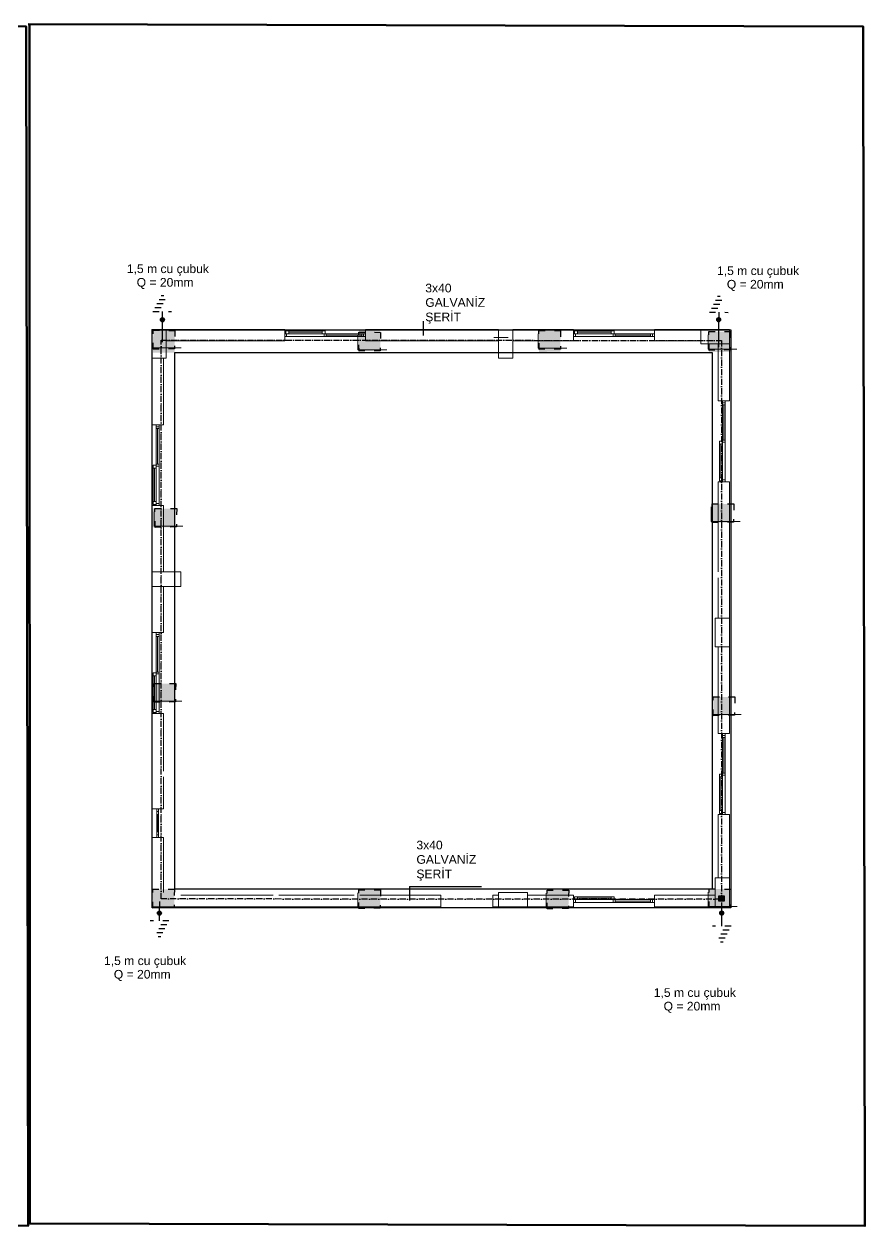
# Model space of a CAD drawing. Header units: millimetres. Extents: x -1335 to 33749, y 2338 to 5277.
# Drawn here: x 9982 to 11608, y 2731 to 5057 of the extents above; entities that cross this region are included whole.
import ezdxf

# ---------------------------------------------------------------- set-up
doc = ezdxf.new("R2010")
doc.units = ezdxf.units.MM
doc.linetypes.add('ACAD_ISO03W100', pattern=[30, 12, -18])
doc.linetypes.add('ACAD_ISO10W100', pattern=[18.5, 12, -3, 0.5, -3])
for name, color, linetype in [('Cizgi', 7, 'Continuous'), ('Kapi_Pencere', 7, 'Continuous'), ('Kolon', 7, 'Continuous')]:
    doc.layers.add(name, color=color, linetype=linetype)
for name, color, linetype, lineweight in [('DUVAR', 7, 'Continuous', 53), ('ELEKTRİK YAZI', 2, 'Continuous', 30), ('ELK_YAZI', 11, 'Continuous', 30), ('Linye-23', 220, 'Continuous', 25), ('LİNYE', 220, 'Continuous', 25)]:
    doc.layers.add(name, color=color, linetype=linetype, lineweight=lineweight)
doc.styles.add('ari', font='arial.ttf')
doc.styles.get("Standard").update_dxf_attribs({"font": 'arial.ttf'})

msp = doc.modelspace()

# ---------------------------------------------------------------- hatches: boundary and pattern name
at = {"linetype": 'ACAD_ISO03W100', "ltscale": 10}
for points in [[(10273, 4420.5), (10273.4, 4463.8), (10231.5, 4464.1), (10231.2, 4420.5)], [(10670.7, 4424.6), (10671.1, 4464.1), (10629.4, 4463.9), (10629.6, 4423.8)], [(11018.9, 4422.5), (11019.5, 4463.3), (10977.6, 4463.6), (10977.9, 4422.3)], [(11347.7, 4421.7), (11348.3, 4461.5), (11306.4, 4461.8), (11306.6, 4422.1)], [(10272.7, 4082.7), (10273.2, 4118.7), (10229.4, 4119.2), (10229.5, 4082.4)], [(11348.5, 4091.8), (11348.5, 4128), (11312.6, 4128.5), (11312.9, 4091.9)], [(10272.6, 3744.4), (10273, 3780.3), (10229.4, 3780.5), (10229.5, 3744.1)], [(11348.4, 3719.1), (11348.4, 3754.3), (11314.5, 3754.7), (11314.8, 3718.1)], [(10272, 3346.6), (10272.5, 3382.1), (10230.6, 3382.4), (10230.9, 3345.8)], [(10670.5, 3345.7), (10671, 3381.1), (10629.1, 3381.4), (10629.3, 3344.8)], [(11034.6, 3344.9), (11035.2, 3380.4), (10993.2, 3380.7), (10993.5, 3344.1)], [(11348.1, 3347), (11348.6, 3382.5), (11306.7, 3382.8), (11307, 3346.2)], [(11335.8, 3359.1), (11335.8, 3369.6), (11325.8, 3369.6), (11325.8, 3359.1)]]:
    msp.add_hatch(color=256, dxfattribs=at).paths.add_polyline_path(points)

# ---------------------------------------------------------------- linework, layer by layer
at = {"linetype": 'ACAD_ISO03W100'}
for p, q in [((10238.8, 4515.9), (10259.5, 4515.8)), ((10242.7, 4523.6), (10255.7, 4523.6)), ((10246.7, 4531.4), (10251.8, 4531.3)), ((11315.3, 4514.5), (11336, 4514.4)), ((11319.2, 4522.3), (11332.2, 4522.2)), ((11323.2, 4530), (11328.3, 4530)), ((10230.9, 4500.4), (10267.1, 4500.2)), ((10234.9, 4508.2), (10263.3, 4508)), ((11307.4, 4499.1), (11343.7, 4498.8)), ((11311.4, 4506.8), (11339.8, 4506.6)), ((10231.5, 4464.1), (10273.4, 4463.8)), ((10231.7, 4427.5), (10231.5, 4464.1)), ((10273.4, 4463.8), (10272.8, 4428.3)), ((10629.4, 4460.4), (10671.3, 4460.1)), ((10629.6, 4423.8), (10629.4, 4460.4)), ((10671.3, 4460.1), (10670.7, 4424.6)), ((10977.6, 4463.6), (11019.5, 4463.3)), ((10977.9, 4427), (10977.6, 4463.6)), ((11019.5, 4463.3), (11019, 4427.8)), ((11306.4, 4461.8), (11348.3, 4461.5)), ((11306.7, 4425.2), (11306.4, 4461.8)), ((11348.3, 4461.5), (11347.8, 4426)), ((10272.8, 4428.3), (10231.7, 4427.5)), ((10670.7, 4424.6), (10629.6, 4423.8)), ((11019, 4427.8), (10977.9, 4427)), ((11347.8, 4426), (11306.7, 4425.2)), ((10234.9, 4119.2), (10276.9, 4118.9)), ((10235.2, 4082.6), (10234.9, 4119.2)), ((10276.9, 4118.9), (10276.3, 4083.4)), ((11312.6, 4128.5), (11354.6, 4128.2)), ((11312.9, 4091.9), (11312.6, 4128.5)), ((11354.6, 4128.2), (11354, 4092.7)), ((10276.3, 4083.4), (10235.2, 4082.6)), ((11354, 4092.7), (11312.9, 4091.9)), ((10233.1, 3780.6), (10275, 3780.3)), ((10233.3, 3744), (10233.1, 3780.6)), ((10275, 3780.3), (10274.4, 3744.8)), ((11314.5, 3754.7), (11356.4, 3754.4)), ((11314.8, 3718.1), (11314.5, 3754.7)), ((11356.4, 3754.4), (11355.9, 3718.9)), ((10274.4, 3744.8), (10233.3, 3744)), ((11355.9, 3718.9), (11314.8, 3718.1)), ((10230.6, 3382.4), (10272.5, 3382.1)), ((10230.9, 3345.8), (10230.6, 3382.4)), ((10272.5, 3382.1), (10272, 3346.6)), ((10629.1, 3381.4), (10671, 3381.1)), ((10629.3, 3344.8), (10629.1, 3381.4)), ((10671, 3381.1), (10670.5, 3345.7)), ((10993.2, 3380.7), (11035.2, 3380.4)), ((10993.5, 3344.1), (10993.2, 3380.7)), ((11035.2, 3380.4), (11034.6, 3344.9)), ((11306.7, 3382.8), (11348.6, 3382.5)), ((11307, 3346.2), (11306.7, 3382.8)), ((11348.6, 3382.5), (11348.1, 3347)), ((11325.8, 3369.6), (11335.8, 3369.6)), ((11325.8, 3359.1), (11325.8, 3369.6)), ((11335.8, 3359.1), (11325.8, 3359.1)), ((11335.8, 3369.6), (11335.8, 3359.1)), ((10272, 3346.6), (10230.9, 3345.8)), ((10670.5, 3345.7), (10629.3, 3344.8)), ((11034.6, 3344.9), (10993.5, 3344.1)), ((11348.1, 3347), (11307, 3346.2)), ((10261.9, 3321.2), (10225.7, 3321.2)), ((10258.1, 3313.4), (10229.6, 3313.4)), ((10254.2, 3305.6), (10233.5, 3305.6)), ((11349.3, 3310.8), (11313, 3310.8)), ((10250.3, 3297.9), (10237.4, 3297.9)), ((10246.4, 3290.1), (10241.2, 3290.1)), ((11345.4, 3303), (11316.9, 3303)), ((11341.5, 3295.3), (11320.8, 3295.3)), ((11337.6, 3287.5), (11324.7, 3287.5)), ((11333.7, 3279.7), (11328.6, 3279.7))]:
    msp.add_line(p, q, dxfattribs=at)
at = {"linetype": 'ACAD_ISO03W100', "ltscale": 10}
for p, q in [((10249, 4500.3), (10248.9, 4486.5)), ((11325.6, 4498.9), (11325.5, 4485.1)), ((10243.8, 3321.2), (10243.8, 3335)), ((11331.1, 3310.8), (11331.1, 3324.7))]:
    msp.add_line(p, q, dxfattribs=at)
for p, q in [((10245.5, 4484.8), (10253.1, 4484.8)), ((10245.5, 4484.6), (10253.1, 4484.6)), ((10245.5, 4484.4), (10253.1, 4484.4)), ((10245.5, 4484.1), (10253.1, 4484.1)), ((10245.6, 4485.3), (10253, 4485.3)), ((10245.6, 4485.1), (10253.1, 4485.1)), ((10245.6, 4483.9), (10253, 4483.9)), ((10245.6, 4483.7), (10253, 4483.7)), ((10245.7, 4485.8), (10252.9, 4485.8)), ((10245.7, 4485.6), (10253, 4485.6)), ((10245.7, 4483.4), (10252.9, 4483.4)), ((10245.8, 4486), (10252.8, 4486)), ((10245.8, 4483.2), (10252.8, 4483.2)), ((10245.9, 4486.3), (10252.7, 4486.3)), ((10245.9, 4483), (10252.7, 4483)), ((10246, 4482.7), (10252.6, 4482.7)), ((10246.1, 4486.5), (10252.6, 4486.5)), ((10246.1, 4482.5), (10252.5, 4482.5)), ((10246.2, 4486.7), (10252.4, 4486.7)), ((10246.3, 4482.2), (10252.3, 4482.2)), ((10246.4, 4487), (10252.2, 4487)), ((10246.5, 4482), (10252.1, 4482)), ((10246.6, 4487.2), (10252, 4487.2)), ((10246.7, 4481.8), (10251.9, 4481.8)), ((10246.9, 4487.5), (10251.7, 4487.5)), ((10247, 4481.5), (10251.6, 4481.5)), ((10247.2, 4487.7), (10251.4, 4487.7)), ((10247.4, 4481.3), (10251.2, 4481.3)), ((10247.6, 4487.9), (10251, 4487.9)), ((10247.9, 4481.1), (10250.8, 4481.1)), ((10248.1, 4488.2), (10250.5, 4488.2)), ((10248.7, 4480.8), (10249.9, 4480.8)), ((11321.4, 4485.3), (11328.9, 4485.3)), ((11321.4, 4485.1), (11328.9, 4485.1)), ((11321.4, 4484.8), (11329, 4484.8)), ((11321.4, 4484.6), (11329, 4484.6)), ((11321.4, 4484.4), (11328.9, 4484.4)), ((11321.4, 4484.1), (11328.9, 4484.1)), ((11321.5, 4485.8), (11328.8, 4485.8)), ((11321.5, 4485.6), (11328.9, 4485.6)), ((11321.5, 4483.9), (11328.8, 4483.9)), ((11321.6, 4486), (11328.7, 4486)), ((11321.6, 4483.7), (11328.8, 4483.7)), ((11321.6, 4483.4), (11328.7, 4483.4)), ((11321.7, 4486.3), (11328.7, 4486.3)), ((11321.7, 4483.2), (11328.6, 4483.2)), ((11321.8, 4486.5), (11328.5, 4486.5)), ((11321.9, 4486.7), (11328.4, 4486.7)), ((11321.9, 4483), (11328.5, 4483)), ((11322, 4482.7), (11328.3, 4482.7)), ((11322.1, 4487), (11328.3, 4487)), ((11322.2, 4482.5), (11328.2, 4482.5)), ((11322.3, 4487.2), (11328.1, 4487.2)), ((11322.4, 4482.2), (11328, 4482.2)), ((11322.5, 4487.5), (11327.9, 4487.5)), ((11322.6, 4482), (11327.7, 4482)), ((11322.7, 4487.7), (11327.6, 4487.7)), ((11322.9, 4481.8), (11327.4, 4481.8)), ((11323, 4487.9), (11327.3, 4487.9)), ((11323.2, 4481.5), (11327.1, 4481.5)), ((11323.4, 4488.2), (11326.9, 4488.2)), ((11323.7, 4481.3), (11326.6, 4481.3)), ((11324, 4488.4), (11326.3, 4488.4)), ((11324.5, 4481.1), (11325.8, 4481.1)), ((10239.7, 3336.6), (10247.2, 3336.6)), ((10239.7, 3336.4), (10247.3, 3336.4)), ((10239.7, 3336.2), (10247.3, 3336.2)), ((10239.7, 3335.9), (10247.3, 3335.9)), ((10239.7, 3335.7), (10247.2, 3335.7)), ((10239.8, 3337.1), (10247.1, 3337.1)), ((10239.8, 3336.9), (10247.2, 3336.9)), ((10239.8, 3335.4), (10247.2, 3335.4)), ((10239.8, 3335.2), (10247.2, 3335.2)), ((10239.9, 3337.3), (10247.1, 3337.3)), ((10239.9, 3335), (10247.1, 3335)), ((10240, 3337.6), (10247, 3337.6)), ((10240, 3334.7), (10247, 3334.7)), ((10240.1, 3337.8), (10246.9, 3337.8)), ((10240.1, 3334.5), (10246.9, 3334.5)), ((10240.2, 3338), (10246.7, 3338)), ((10240.2, 3334.3), (10246.8, 3334.3)), ((10240.3, 3334), (10246.7, 3334)), ((10240.4, 3338.3), (10246.6, 3338.3)), ((10240.5, 3333.8), (10246.5, 3333.8)), ((10240.6, 3338.5), (10246.4, 3338.5)), ((10240.7, 3333.5), (10246.3, 3333.5)), ((10240.8, 3338.8), (10246.2, 3338.8)), ((10240.9, 3333.3), (10246, 3333.3)), ((10241, 3339), (10245.9, 3339)), ((10241.2, 3333.1), (10245.8, 3333.1)), ((10241.4, 3339.2), (10245.6, 3339.2)), ((10241.6, 3332.8), (10245.4, 3332.8)), ((10241.7, 3339.5), (10245.2, 3339.5)), ((10242, 3332.6), (10244.9, 3332.6)), ((10242.3, 3339.7), (10244.6, 3339.7)), ((10242.9, 3332.4), (10244.1, 3332.4)), ((11327.2, 3336.6), (11334.8, 3336.6)), ((11327.2, 3336.4), (11334.8, 3336.4)), ((11327.2, 3336.2), (11334.8, 3336.2)), ((11327.3, 3337.1), (11334.7, 3337.1)), ((11327.3, 3336.9), (11334.8, 3336.9)), ((11327.3, 3335.9), (11334.8, 3335.9)), ((11327.3, 3335.7), (11334.7, 3335.7)), ((11327.3, 3335.4), (11334.7, 3335.4)), ((11327.4, 3337.6), (11334.6, 3337.6)), ((11327.4, 3337.3), (11334.7, 3337.3)), ((11327.4, 3335.2), (11334.6, 3335.2)), ((11327.5, 3337.8), (11334.5, 3337.8)), ((11327.5, 3335), (11334.5, 3335)), ((11327.6, 3338.1), (11334.4, 3338.1)), ((11327.6, 3334.7), (11334.4, 3334.7)), ((11327.7, 3334.5), (11334.3, 3334.5)), ((11327.8, 3338.3), (11334.3, 3338.3)), ((11327.8, 3334.3), (11334.2, 3334.3)), ((11327.9, 3338.5), (11334.1, 3338.5)), ((11328, 3334), (11334, 3334)), ((11328.1, 3338.8), (11333.9, 3338.8)), ((11328.2, 3333.8), (11333.8, 3333.8)), ((11328.3, 3339), (11333.7, 3339)), ((11328.5, 3333.6), (11333.6, 3333.6)), ((11328.6, 3339.2), (11333.5, 3339.2)), ((11328.7, 3333.3), (11333.3, 3333.3)), ((11328.9, 3339.5), (11333.1, 3339.5)), ((11329.1, 3333.1), (11332.9, 3333.1)), ((11329.3, 3339.7), (11332.8, 3339.7)), ((11329.6, 3332.8), (11332.5, 3332.8)), ((11329.8, 3339.9), (11332.2, 3339.9)), ((11330.4, 3332.6), (11331.6, 3332.6))]:
    msp.add_line(p, q)
for centre in [(10249.3, 4484.6), (11325.2, 4484.8), (10243.5, 3336.1), (11331, 3336.3)]:
    msp.add_circle(centre, 3.79)
at = {"layer": 'Cizgi', "color": 251, "linetype": 'Continuous', "lineweight": 9}
msp.add_lwpolyline([(10251.1, 3610.8), (10251.1, 3677.8)], dxfattribs=at)
at = {"layer": 'DUVAR'}
for points in [[(8373.6, 5056.8), (8374, 2735.6), (9989.4, 2730.5), (9986, 5051.8), (8370.6, 5056.8)], [(9992.3, 5056.8), (9992.7, 2735.6), (11608.1, 2730.5), (11604.8, 5051.8), (9989.4, 5056.8)]]:
    msp.add_lwpolyline(points, dxfattribs=at)
at = {"layer": 'DUVAR', "color": 251, "linetype": 'Continuous', "lineweight": 9}
for points in [[(10256.7, 4465.8), (10485.8, 4465.8)], [(10256.7, 4443.4), (10485.8, 4443.4)], [(10485.8, 4465.8), (10485.8, 4443.4)], [(10642.3, 4465.8), (10899.3, 4465.8)], [(10642.3, 4443.4), (10642.3, 4465.8)], [(10642.3, 4443.4), (10899.3, 4443.4)], [(10927.3, 4465.8), (11044.6, 4465.8)], [(10927.3, 4443.4), (11044.6, 4443.4)], [(11044.6, 4465.8), (11044.6, 4443.4)], [(11201.1, 4465.8), (11290.5, 4465.8)], [(11201.1, 4443.4), (11201.1, 4465.8)], [(11201.1, 4443.4), (11290.5, 4443.4)], [(11324, 4327.5), (11324, 4437.8)], [(11346.4, 4327.5), (11346.4, 4437.8)], [(10228.8, 4281.4), (10228.8, 4409.9)], [(10251.1, 4281.4), (10251.1, 4409.9)], [(11346.4, 4327.5), (11324, 4327.5)], [(10251.1, 4281.4), (10228.8, 4281.4)], [(11324, 4032.7), (11324, 4171)], [(11324, 4171), (11346.4, 4171)], [(11346.4, 4032.7), (11346.4, 4171)], [(10228.8, 3996.4), (10228.8, 4124.9)], [(10228.8, 4124.9), (10251.1, 4124.9)], [(10251.1, 3996.4), (10251.1, 4124.9)], [(11324, 3996.4), (11324, 4032.7)], [(11346.4, 3996.4), (11346.4, 4032.7)], [(11324, 3907), (11324, 3985.2)], [(11346.4, 3907), (11346.4, 3996.4)], [(10228.8, 3879), (10228.8, 3968.4)], [(10251.1, 3879), (10251.1, 3968.4)], [(10251.1, 3879), (10228.8, 3879)], [(11324, 3683.4), (11324, 3851.1)], [(11346.4, 3683.4), (11346.4, 3851.1)], [(10228.8, 3605.2), (10228.8, 3722.5)], [(10228.8, 3722.5), (10251.1, 3722.5)], [(10251.1, 3610.8), (10251.1, 3722.5)], [(11346.4, 3683.4), (11324, 3683.4)], [(10228.8, 3538.1), (10228.8, 3605.2)], [(10251.1, 3538.1), (10251.1, 3599.6)], [(10251.1, 3538.1), (10228.8, 3538.1)], [(11324, 3404), (11324, 3527)], [(11324, 3527), (11346.4, 3527)], [(11346.4, 3404), (11346.4, 3527)], [(10228.8, 3471.1), (10228.8, 3482.3)], [(10228.8, 3482.3), (10251.1, 3482.3)], [(10228.8, 3376.1), (10228.8, 3471.1)], [(10251.1, 3471.1), (10251.1, 3482.3)], [(10251.1, 3376.1), (10251.1, 3471.1)], [(10284.7, 3370.5), (10463.5, 3370.5)], [(10474.6, 3370.5), (10619.9, 3370.5)], [(10631.1, 3370.5), (10675.8, 3370.5)], [(10675.8, 3370.5), (10787.6, 3370.5)], [(10787.6, 3370.5), (10787.6, 3348.1)], [(10888.2, 3370.5), (10899.3, 3370.5)], [(10888.2, 3348.1), (10888.2, 3370.5)], [(10955.2, 3370.5), (11044.6, 3370.5)], [(11044.6, 3370.5), (11044.6, 3348.1)], [(11201.1, 3370.5), (11318.4, 3370.5)], [(11201.1, 3348.1), (11201.1, 3370.5)], [(10284.7, 3348.1), (10474.6, 3348.1)], [(10474.6, 3348.1), (10631.1, 3348.1)], [(10631.1, 3348.1), (10675.8, 3348.1)], [(10675.8, 3348.1), (10787.6, 3348.1)], [(10888.2, 3348.1), (10899.3, 3348.1)], [(10955.2, 3348.1), (11044.6, 3348.1)], [(11201.1, 3348.1), (11318.4, 3348.1)]]:
    msp.add_lwpolyline(points, dxfattribs=at)
at = {"layer": 'ELK_YAZI'}
for p, q in [((10753.4, 4481.6), (10753.4, 4454)), ((10744.2, 4465.8), (10883.8, 4465.8)), ((10727, 3387.8), (10866.6, 3387.8)), ((10727, 3387.8), (10727, 3360.2))]:
    msp.add_line(p, q, dxfattribs=at)
at = {"layer": 'Kapi_Pencere', "color": 251, "linetype": 'Continuous', "lineweight": 9}
for points in [[(10485.8, 4457.4), (10489.6, 4457.4)], [(10485.8, 4451.8), (10485.8, 4457.4)], [(10485.8, 4451.8), (10489.6, 4451.8)], [(10487.8, 4463), (10493.5, 4463)], [(10487.8, 4457.4), (10487.8, 4463)], [(10489.6, 4457.4), (10493.5, 4457.4)], [(10489.6, 4451.8), (10489.6, 4457.4)], [(10489.6, 4451.8), (10562.1, 4451.8)], [(10493.5, 4463), (10558.3, 4463)], [(10493.5, 4460.5), (10493.5, 4463)], [(10493.5, 4457.4), (10493.5, 4463)], [(10493.5, 4460.2), (10493.5, 4460.5)], [(10493.5, 4457.4), (10493.5, 4460.2)], [(10493.5, 4460.2), (10558.3, 4460.2)], [(10493.5, 4457.4), (10558.3, 4457.4)], [(10558.3, 4460.5), (10558.3, 4463)], [(10558.3, 4463), (10564.1, 4463)], [(10558.3, 4457.4), (10558.3, 4463)], [(10558.3, 4460.2), (10558.3, 4460.5)], [(10558.3, 4457.4), (10558.3, 4460.2)], [(10558.3, 4457.4), (10562.1, 4457.4)], [(10562.1, 4457.4), (10566, 4457.4)], [(10562.1, 4451.8), (10562.1, 4457.4)], [(10562.1, 4451.8), (10566, 4451.8)], [(10564.1, 4457.4), (10564.1, 4463)], [(10565.7, 4454.6), (10634.4, 4454.6)], [(10566, 4457.4), (10634.7, 4457.4)], [(10566, 4454.9), (10566, 4457.4)], [(10566, 4451.8), (10566, 4457.4)], [(10566, 4454.6), (10566, 4454.9)], [(10566, 4451.8), (10566, 4454.6)], [(10566, 4451.8), (10634.7, 4451.8)], [(10634.7, 4457.4), (10640.1, 4457.4)], [(10634.7, 4454.9), (10634.7, 4457.4)], [(10634.7, 4451.8), (10634.7, 4457.4)], [(10634.7, 4454.6), (10634.7, 4454.9)], [(10634.7, 4451.8), (10634.7, 4454.6)], [(10634.7, 4451.8), (10640, 4451.8)], [(10638.5, 4457.4), (10642.3, 4457.4)], [(10638.5, 4451.8), (10638.5, 4457.4)], [(10638.5, 4451.8), (10642.3, 4451.8)], [(10642.3, 4454.9), (10642.3, 4457.4)], [(10642.3, 4451.8), (10642.3, 4457.4)], [(10642.3, 4454.6), (10642.3, 4454.9)], [(10642.3, 4451.8), (10642.3, 4454.6)], [(11044.6, 4457.4), (11048.4, 4457.4)], [(11044.6, 4451.8), (11044.6, 4457.4)], [(11044.6, 4451.8), (11048.4, 4451.8)], [(11046.6, 4463), (11052.3, 4463)], [(11046.6, 4457.4), (11046.6, 4463)], [(11048.4, 4457.4), (11052.3, 4457.4)], [(11048.4, 4451.8), (11048.4, 4457.4)], [(11048.4, 4451.8), (11121, 4451.8)], [(11052.3, 4463), (11117.1, 4463)], [(11052.3, 4460.5), (11052.3, 4463)], [(11052.3, 4457.4), (11052.3, 4463)], [(11052.3, 4460.2), (11052.3, 4460.5)], [(11052.3, 4457.4), (11052.3, 4460.2)], [(11052.3, 4460.2), (11117.1, 4460.2)], [(11052.3, 4457.4), (11117.1, 4457.4)], [(11117.1, 4460.5), (11117.1, 4463)], [(11117.1, 4463), (11122.9, 4463)], [(11117.1, 4457.4), (11117.1, 4463)], [(11117.1, 4460.2), (11117.1, 4460.5)], [(11117.1, 4457.4), (11117.1, 4460.2)], [(11117.1, 4457.4), (11121, 4457.4)], [(11121, 4457.4), (11124.8, 4457.4)], [(11121, 4451.8), (11121, 4457.4)], [(11121, 4451.8), (11124.8, 4451.8)], [(11122.9, 4457.4), (11122.9, 4463)], [(11124.5, 4454.6), (11193.2, 4454.6)], [(11124.8, 4457.4), (11193.5, 4457.4)], [(11124.8, 4454.9), (11124.8, 4457.4)], [(11124.8, 4451.8), (11124.8, 4457.4)], [(11124.8, 4454.6), (11124.8, 4454.9)], [(11124.8, 4451.8), (11124.8, 4454.6)], [(11124.8, 4451.8), (11193.5, 4451.8)], [(11193.5, 4457.4), (11198.9, 4457.4)], [(11193.5, 4454.9), (11193.5, 4457.4)], [(11193.5, 4451.8), (11193.5, 4457.4)], [(11193.5, 4454.6), (11193.5, 4454.9)], [(11193.5, 4451.8), (11193.5, 4454.6)], [(11193.5, 4451.8), (11198.8, 4451.8)], [(11197.3, 4457.4), (11201.1, 4457.4)], [(11197.3, 4451.8), (11197.3, 4457.4)], [(11197.3, 4451.8), (11201.1, 4451.8)], [(11201.1, 4454.9), (11201.1, 4457.4)], [(11201.1, 4451.8), (11201.1, 4457.4)], [(11201.1, 4454.6), (11201.1, 4454.9)], [(11201.1, 4451.8), (11201.1, 4454.6)], [(11332.4, 4323.6), (11332.4, 4327.5)], [(11334.9, 4327.5), (11332.4, 4327.5)], [(11338, 4327.5), (11332.4, 4327.5)], [(11335.2, 4327.5), (11334.9, 4327.5)], [(11338, 4327.5), (11335.2, 4327.5)], [(11338, 4323.6), (11338, 4327.5)], [(11332.4, 4319.8), (11332.4, 4325.2)], [(11338, 4323.6), (11332.4, 4323.6)], [(11332.4, 4251.1), (11332.4, 4319.8)], [(11334.9, 4319.8), (11332.4, 4319.8)], [(11338, 4319.8), (11332.4, 4319.8)], [(11335.2, 4319.8), (11334.9, 4319.8)], [(11338, 4319.8), (11335.2, 4319.8)], [(11335.2, 4250.9), (11335.2, 4319.6)], [(11338, 4319.8), (11338, 4325.2)], [(11338, 4251.1), (11338, 4319.8)], [(10237.2, 4277.5), (10237.2, 4281.4)], [(10239.6, 4281.4), (10237.2, 4281.4)], [(10242.7, 4281.4), (10237.2, 4281.4)], [(10240, 4281.4), (10239.6, 4281.4)], [(10242.7, 4281.4), (10240, 4281.4)], [(10242.7, 4277.5), (10242.7, 4281.4)], [(10237.2, 4273.7), (10237.2, 4279.1)], [(10242.7, 4277.5), (10237.2, 4277.5)], [(10237.2, 4205), (10237.2, 4273.7)], [(10239.6, 4273.7), (10237.2, 4273.7)], [(10242.7, 4273.7), (10237.2, 4273.7)], [(10240, 4273.7), (10239.6, 4273.7)], [(10239.9, 4204.8), (10239.9, 4273.5)], [(10242.7, 4273.7), (10240, 4273.7)], [(10242.7, 4273.7), (10242.7, 4279.1)], [(10242.7, 4205), (10242.7, 4273.7)], [(11326.8, 4243.5), (11326.8, 4249.2)], [(11332.4, 4249.2), (11326.8, 4249.2)], [(11329.3, 4243.5), (11326.8, 4243.5)], [(11326.8, 4178.6), (11326.8, 4243.5)], [(11332.4, 4243.5), (11326.8, 4243.5)], [(11329.6, 4243.5), (11329.3, 4243.5)], [(11332.4, 4243.5), (11329.6, 4243.5)], [(11329.6, 4178.6), (11329.6, 4243.5)], [(11332.4, 4247.3), (11332.4, 4251.1)], [(11334.9, 4251.1), (11332.4, 4251.1)], [(11338, 4251.1), (11332.4, 4251.1)], [(11332.4, 4243.5), (11332.4, 4247.3)], [(11338, 4247.3), (11332.4, 4247.3)], [(11332.4, 4178.6), (11332.4, 4243.5)], [(11335.2, 4251.1), (11334.9, 4251.1)], [(11338, 4251.1), (11335.2, 4251.1)], [(11338, 4247.3), (11338, 4251.1)], [(11338, 4174.8), (11338, 4247.3)], [(10231.6, 4197.4), (10231.6, 4203.1)], [(10237.2, 4203.1), (10231.6, 4203.1)], [(10234, 4197.4), (10231.6, 4197.4)], [(10231.6, 4132.5), (10231.6, 4197.4)], [(10237.2, 4197.4), (10231.6, 4197.4)], [(10234.3, 4197.4), (10234, 4197.4)], [(10237.2, 4197.4), (10234.3, 4197.4)], [(10234.3, 4132.5), (10234.3, 4197.4)], [(10237.2, 4201.2), (10237.2, 4205)], [(10239.6, 4205), (10237.2, 4205)], [(10242.7, 4205), (10237.2, 4205)], [(10237.2, 4197.4), (10237.2, 4201.2)], [(10242.7, 4201.2), (10237.2, 4201.2)], [(10237.2, 4132.5), (10237.2, 4197.4)], [(10240, 4205), (10239.6, 4205)], [(10242.7, 4205), (10240, 4205)], [(10242.7, 4201.2), (10242.7, 4205)], [(10242.7, 4128.7), (10242.7, 4201.2)], [(11329.3, 4178.6), (11326.8, 4178.6)], [(11326.8, 4172.9), (11326.8, 4178.6)], [(11332.4, 4178.6), (11326.8, 4178.6)], [(11332.4, 4172.9), (11326.8, 4172.9)], [(11329.6, 4178.6), (11329.3, 4178.6)], [(11332.4, 4178.6), (11329.6, 4178.6)], [(11332.4, 4174.8), (11332.4, 4178.6)], [(11338, 4174.8), (11332.4, 4174.8)], [(11332.4, 4171), (11332.4, 4174.8)], [(11338, 4171), (11332.4, 4171)], [(11338, 4171), (11338, 4174.8)], [(10234, 4132.5), (10231.6, 4132.5)], [(10231.6, 4126.8), (10231.6, 4132.5)], [(10237.2, 4132.5), (10231.6, 4132.5)], [(10237.2, 4126.8), (10231.6, 4126.8)], [(10234.3, 4132.5), (10234, 4132.5)], [(10237.2, 4132.5), (10234.3, 4132.5)], [(10237.2, 4128.7), (10237.2, 4132.5)], [(10242.7, 4128.7), (10237.2, 4128.7)], [(10237.2, 4124.9), (10237.2, 4128.7)], [(10242.7, 4124.9), (10237.2, 4124.9)], [(10242.7, 4124.9), (10242.7, 4128.7)], [(10237.2, 3875.2), (10237.2, 3879)], [(10239.6, 3879), (10237.2, 3879)], [(10242.7, 3879), (10237.2, 3879)], [(10237.2, 3871.4), (10237.2, 3876.8)], [(10242.7, 3875.2), (10237.2, 3875.2)], [(10237.2, 3802.7), (10237.2, 3871.4)], [(10239.6, 3871.4), (10237.2, 3871.4)], [(10242.7, 3871.4), (10237.2, 3871.4)], [(10240, 3879), (10239.6, 3879)], [(10240, 3871.4), (10239.6, 3871.4)], [(10239.9, 3802.5), (10239.9, 3871.2)], [(10242.7, 3879), (10240, 3879)], [(10242.7, 3871.4), (10240, 3871.4)], [(10242.7, 3875.2), (10242.7, 3879)], [(10242.7, 3871.4), (10242.7, 3876.7)], [(10242.7, 3802.7), (10242.7, 3871.4)], [(10231.6, 3795.1), (10231.6, 3800.8)], [(10237.2, 3800.8), (10231.6, 3800.8)], [(10234, 3795.1), (10231.6, 3795.1)], [(10231.6, 3730.2), (10231.6, 3795.1)], [(10237.2, 3795.1), (10231.6, 3795.1)], [(10234.3, 3795.1), (10234, 3795.1)], [(10237.2, 3795.1), (10234.3, 3795.1)], [(10234.3, 3730.2), (10234.3, 3795.1)], [(10237.2, 3798.9), (10237.2, 3802.7)], [(10239.6, 3802.7), (10237.2, 3802.7)], [(10242.7, 3802.7), (10237.2, 3802.7)], [(10237.2, 3795.1), (10237.2, 3798.9)], [(10242.7, 3798.9), (10237.2, 3798.9)], [(10237.2, 3730.2), (10237.2, 3795.1)], [(10240, 3802.7), (10239.6, 3802.7)], [(10242.7, 3802.7), (10240, 3802.7)], [(10242.7, 3798.9), (10242.7, 3802.7)], [(10242.7, 3726.4), (10242.7, 3798.9)], [(10234, 3730.2), (10231.6, 3730.2)], [(10231.6, 3724.5), (10231.6, 3730.2)], [(10237.2, 3730.2), (10231.6, 3730.2)], [(10237.2, 3724.5), (10231.6, 3724.5)], [(10234.3, 3730.2), (10234, 3730.2)], [(10237.2, 3730.2), (10234.3, 3730.2)], [(10237.2, 3726.4), (10237.2, 3730.2)], [(10242.7, 3726.4), (10237.2, 3726.4)], [(10237.2, 3722.5), (10237.2, 3726.4)], [(10242.7, 3722.5), (10237.2, 3722.5)], [(10242.7, 3722.5), (10242.7, 3726.4)], [(11332.4, 3679.6), (11332.4, 3683.4)], [(11334.9, 3683.4), (11332.4, 3683.4)], [(11338, 3683.4), (11332.4, 3683.4)], [(11332.4, 3675.8), (11332.4, 3681.2)], [(11338, 3679.6), (11332.4, 3679.6)], [(11332.4, 3607.1), (11332.4, 3675.8)], [(11334.9, 3675.8), (11332.4, 3675.8)], [(11338, 3675.8), (11332.4, 3675.8)], [(11335.2, 3683.4), (11334.9, 3683.4)], [(11335.2, 3675.8), (11334.9, 3675.8)], [(11338, 3683.4), (11335.2, 3683.4)], [(11338, 3675.8), (11335.2, 3675.8)], [(11335.2, 3606.9), (11335.2, 3675.6)], [(11338, 3679.6), (11338, 3683.4)], [(11338, 3675.8), (11338, 3681.2)], [(11338, 3607.1), (11338, 3675.8)], [(11332.4, 3603.3), (11332.4, 3607.1)], [(11334.9, 3607.1), (11332.4, 3607.1)], [(11338, 3607.1), (11332.4, 3607.1)], [(11335.2, 3607.1), (11334.9, 3607.1)], [(11338, 3607.1), (11335.2, 3607.1)], [(11338, 3603.3), (11338, 3607.1)], [(11326.8, 3599.5), (11326.8, 3605.2)], [(11332.4, 3605.2), (11326.8, 3605.2)], [(11329.3, 3599.5), (11326.8, 3599.5)], [(11326.8, 3534.6), (11326.8, 3599.5)], [(11332.4, 3599.5), (11326.8, 3599.5)], [(11329.6, 3599.5), (11329.3, 3599.5)], [(11332.4, 3599.5), (11329.6, 3599.5)], [(11329.6, 3534.6), (11329.6, 3599.5)], [(11332.4, 3599.5), (11332.4, 3603.3)], [(11338, 3603.3), (11332.4, 3603.3)], [(11332.4, 3534.6), (11332.4, 3599.5)], [(11338, 3530.8), (11338, 3603.3)], [(10241.6, 3538.1), (10238.3, 3538.1)], [(10238.3, 3532.6), (10238.3, 3538.1)], [(10241.6, 3532.6), (10241.6, 3538.1)], [(10238.3, 3527), (10238.3, 3532.6)], [(10241.6, 3532.6), (10238.3, 3532.6)], [(10238.3, 3493.4), (10238.3, 3527)], [(10239.4, 3527), (10238.3, 3527)], [(10238.3, 3527), (10241.6, 3527)], [(10240.5, 3527), (10239.4, 3527)], [(10240, 3493.4), (10240, 3527)], [(10241.6, 3527), (10240.5, 3527)], [(10241.6, 3527), (10241.6, 3532.6)], [(10241.6, 3493.4), (10241.6, 3527)], [(11329.3, 3534.6), (11326.8, 3534.6)], [(11326.8, 3528.9), (11326.8, 3534.6)], [(11332.4, 3534.6), (11326.8, 3534.6)], [(11332.4, 3528.9), (11326.8, 3528.9)], [(11329.6, 3534.6), (11329.3, 3534.6)], [(11332.4, 3534.6), (11329.6, 3534.6)], [(11332.4, 3530.8), (11332.4, 3534.6)], [(11338, 3530.8), (11332.4, 3530.8)], [(11332.4, 3527), (11332.4, 3530.8)], [(11338, 3527), (11332.4, 3527)], [(11338, 3527), (11338, 3530.8)], [(10238.3, 3487.8), (10238.3, 3493.4)], [(10239.4, 3493.4), (10238.3, 3493.4)], [(10238.3, 3493.4), (10241.6, 3493.4)], [(10240.5, 3493.4), (10239.4, 3493.4)], [(10241.6, 3493.4), (10240.5, 3493.4)], [(10241.6, 3487.8), (10241.6, 3493.4)], [(10238.3, 3482.3), (10238.3, 3487.8)], [(10241.6, 3487.8), (10238.3, 3487.8)], [(10241.6, 3482.3), (10238.3, 3482.3)], [(10241.6, 3482.3), (10241.6, 3487.8)], [(11044.6, 3362.1), (11048.4, 3362.1)], [(11044.6, 3356.5), (11044.6, 3362.1)], [(11044.6, 3356.5), (11048.4, 3356.5)], [(11046.6, 3367.7), (11052.3, 3367.7)], [(11046.6, 3362.1), (11046.6, 3367.7)], [(11048.4, 3362.1), (11052.3, 3362.1)], [(11048.4, 3356.5), (11048.4, 3362.1)], [(11048.4, 3356.5), (11121, 3356.5)], [(11052.3, 3367.7), (11117.1, 3367.7)], [(11052.3, 3365.3), (11052.3, 3367.7)], [(11052.3, 3362.1), (11052.3, 3367.7)], [(11052.3, 3365), (11052.3, 3365.3)], [(11052.3, 3362.1), (11052.3, 3365)], [(11052.3, 3365), (11117.1, 3365)], [(11052.3, 3362.1), (11117.1, 3362.1)], [(11117.1, 3365.3), (11117.1, 3367.7)], [(11117.1, 3367.7), (11122.9, 3367.7)], [(11117.1, 3362.1), (11117.1, 3367.7)], [(11117.1, 3365), (11117.1, 3365.3)], [(11117.1, 3362.1), (11117.1, 3365)], [(11117.1, 3362.1), (11121, 3362.1)], [(11121, 3362.1), (11124.8, 3362.1)], [(11121, 3356.5), (11121, 3362.1)], [(11121, 3356.5), (11124.8, 3356.5)], [(11122.9, 3362.1), (11122.9, 3367.7)], [(11124.5, 3359.3), (11193.2, 3359.3)], [(11124.8, 3362.1), (11193.5, 3362.1)], [(11124.8, 3359.7), (11124.8, 3362.1)], [(11124.8, 3356.5), (11124.8, 3362.1)], [(11124.8, 3359.3), (11124.8, 3359.7)], [(11124.8, 3356.5), (11124.8, 3359.3)], [(11124.8, 3356.5), (11193.5, 3356.5)], [(11193.5, 3362.1), (11198.9, 3362.1)], [(11193.5, 3359.7), (11193.5, 3362.1)], [(11193.5, 3356.5), (11193.5, 3362.1)], [(11193.5, 3359.3), (11193.5, 3359.7)], [(11193.5, 3356.5), (11193.5, 3359.3)], [(11193.5, 3356.5), (11198.8, 3356.5)], [(11197.3, 3362.1), (11201.1, 3362.1)], [(11197.3, 3356.5), (11197.3, 3362.1)], [(11197.3, 3356.5), (11201.1, 3356.5)], [(11201.1, 3359.7), (11201.1, 3362.1)], [(11201.1, 3356.5), (11201.1, 3362.1)], [(11201.1, 3359.3), (11201.1, 3359.7)], [(11201.1, 3356.5), (11201.1, 3359.3)]]:
    msp.add_lwpolyline(points, dxfattribs=at)
at = {"layer": 'Kolon', "color": 251, "linetype": 'Continuous', "lineweight": 9}
for points in [[(10228.8, 4465.8), (10256.7, 4465.8)], [(10228.8, 4409.9), (10228.8, 4465.8)], [(10229.7, 4429.8), (10229.7, 4457.7)], [(10256.7, 4465.8), (10256.7, 4409.9)], [(10627.5, 4426.1), (10627.5, 4454.1)], [(10890.1, 4450), (10918.1, 4450)], [(10899.3, 4409.9), (10899.3, 4465.8)], [(10927.3, 4465.8), (10927.3, 4409.9)], [(10975.8, 4429.3), (10975.8, 4457.2)], [(11290.5, 4437.8), (11290.5, 4465.8)], [(11290.5, 4465.8), (11346.4, 4465.8)], [(11304.6, 4427.5), (11304.6, 4455.4)], [(11346.4, 4465.8), (11346.4, 4437.8)], [(10285.5, 4429.8), (10229.7, 4429.8)], [(10683.4, 4426.1), (10627.5, 4426.1)], [(11031.7, 4429.3), (10975.8, 4429.3)], [(11346.4, 4437.8), (11290.5, 4437.8)], [(11360.5, 4427.5), (11304.6, 4427.5)], [(10256.7, 4409.9), (10228.8, 4409.9)], [(10927.3, 4409.9), (10899.3, 4409.9)], [(11310.8, 4094.2), (11310.8, 4122.1)], [(10233.1, 4085), (10233.1, 4112.9)], [(10289, 4085), (10233.1, 4085)], [(11366.7, 4094.2), (11310.8, 4094.2)], [(10228.8, 3968.4), (10228.8, 3996.4)], [(10228.8, 3996.4), (10284.7, 3996.4)], [(10284.7, 3996.4), (10284.7, 3968.4)], [(10284.7, 3968.4), (10228.8, 3968.4)], [(11318.4, 3851.1), (11318.4, 3907)], [(11318.4, 3907), (11346.4, 3907)], [(11346.4, 3907), (11346.4, 3851.1)], [(11346.4, 3851.1), (11318.4, 3851.1)], [(10231.3, 3746.3), (10231.3, 3774.3)], [(10287.1, 3746.3), (10231.3, 3746.3)], [(11312.7, 3720.4), (11312.7, 3748.4)], [(11368.6, 3720.4), (11312.7, 3720.4)], [(11318.4, 3348.1), (11318.4, 3404)], [(11318.4, 3404), (11346.4, 3404)], [(11346.4, 3404), (11346.4, 3348.1)], [(10228.8, 3348.1), (10228.8, 3376.1)], [(10627.3, 3347.2), (10627.3, 3375.1)], [(10899.3, 3348.1), (10899.3, 3376.1)], [(10899.3, 3376.1), (10955.2, 3376.1)], [(10955.2, 3376.1), (10955.2, 3348.1)], [(10991.4, 3346.5), (10991.4, 3374.4)], [(11304.9, 3348.6), (11304.9, 3376.5)], [(10284.7, 3348.1), (10228.8, 3348.1)], [(10683.1, 3347.2), (10627.3, 3347.2)], [(10955.2, 3348.1), (10899.3, 3348.1)], [(11047.3, 3346.5), (10991.4, 3346.5)], [(11360.8, 3348.6), (11304.9, 3348.6)], [(11346.4, 3348.1), (11318.4, 3348.1)]]:
    msp.add_lwpolyline(points, dxfattribs=at)
at = {"layer": 'Linye-23'}
for p, q in [((10248.9, 4487.6), (10248.5, 4440.8)), ((10249.2, 4486.5), (10249.2, 4482.5)), ((10249.4, 4485.2), (10249.4, 4483.2)), ((11325.2, 4485), (11324.9, 4431.5)), ((11325.1, 4486.8), (11325.1, 4482.8)), ((11325.3, 4485.5), (11325.3, 4483.5)), ((10243.7, 3332.7), (10244.1, 3358.2)), ((11331.1, 3322.3), (11331.2, 3356.8)), ((10243.4, 3338.1), (10243.4, 3334.1)), ((10243.6, 3336.8), (10243.6, 3334.8)), ((11331, 3338.3), (11331, 3334.3)), ((11331.2, 3337), (11331.2, 3335))]:
    msp.add_line(p, q, dxfattribs=at)
at = {"layer": 'LİNYE', "color": 3}
for points in [[(10229.5, 4464.8), (11348.7, 4464.8), (11348.7, 3346.2), (10229.5, 3346.2)], [(10273, 4421.4), (11312.6, 4421.4), (11312.6, 3382.3), (10273, 3382.3)]]:
    msp.add_lwpolyline(points, close=True, dxfattribs=at)
at = {"layer": 'LİNYE', "color": 3, "linetype": 'ACAD_ISO10W100'}
msp.add_lwpolyline([(10247.1, 4445.1), (11331, 4444.4), (11330.6, 3362.8), (10246.7, 3363.5)], close=True, dxfattribs=at)

# ---------------------------------------------------------------- texts
at = {"layer": 'ELEKTRİK YAZI'}
for s, height, p in [('1,5 m cu çubuk ', 16.764, (10180.5, 4574.8)), ('1,5 m cu çubuk ', 16.764, (11322, 4571)), (' Q = 20mm', 16.76, (10193, 4548.5)), (' Q = 20mm', 16.76, (11334.5, 4544.8)), ('1,5 m cu çubuk ', 16.764, (10136.3, 3235.5)), (' Q = 20mm', 16.76, (10148.8, 3209.3)), ('1,5 m cu çubuk ', 16.764, (11199.7, 3173.9)), (' Q = 20mm', 16.76, (11212.2, 3147.6))]:
    msp.add_text(s, height=height, dxfattribs=at).set_placement(p)
at = {"layer": 'ELK_YAZI', "char_height": 16.76, "attachment_point": 1, "style": 'ari'}
for insert in [(10757.8, 4554.2), (10740.6, 3476.2)]:
    msp.add_mtext('3x40\\PGALVANİZ\\PŞERİT', dxfattribs=dict(at, insert=insert))

doc.saveas('drawing.dxf')
